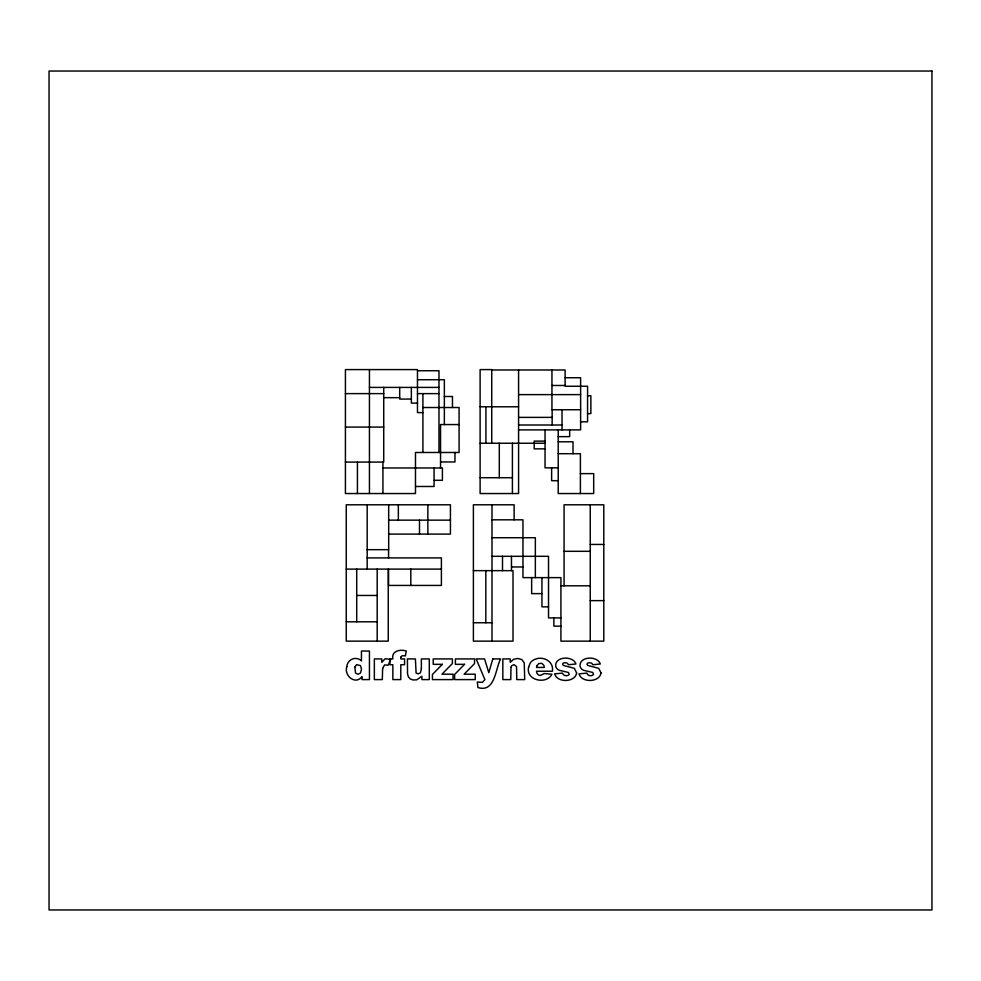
<?xml version="1.0" encoding="UTF-8"?>
<svg xmlns="http://www.w3.org/2000/svg" width="981" height="981" viewBox="0 0 981 981"><rect width="100%" height="100%" fill="white"/><g stroke="black" fill="none" stroke-linecap="round" stroke-linejoin="round"><path stroke-width="1.47" d="M491.739 369.984L565.117 369.984L565.117 386.256L587.57 386.256L587.57 421.805L580.617 421.805M417.538 370.732L438.973 370.732L438.973 452.486M565.117 377.734L580.617 377.734L580.617 429.886L518.581 429.886M417.477 379.721L444.356 379.721L444.356 424.565M551.947 385.472L565.117 385.472M369.445 387.409L438.973 387.409M345.422 393.614L383.73 393.614M417.477 393.626L438.973 393.626M518.581 394.62L580.617 394.62M587.57 395.748L590.869 395.748L590.869 413.614L587.57 413.614M444.356 396.496L452.462 396.496L452.462 407.52M383.73 397.661L399.696 397.661M411.358 399.083L399.696 399.083L399.696 387.409M417.477 403.117L411.358 403.117L411.358 387.409M480.114 406.784L518.581 406.784M422.909 407.52L459.083 407.52L459.083 452.486L415.478 452.486L415.478 493.541L345.422 493.541L345.422 369.592L417.477 369.592L417.477 412.621L422.909 412.621M580.617 409.739L551.947 409.739L551.947 369.984M518.581 417.379L552.144 417.379M459.083 424.565L440.543 424.565L440.543 467.974M518.581 425.006L562.027 425.006M345.422 427.078L383.73 427.078M558.214 436.643L569.667 436.643L569.667 429.886M545.044 441.119L534.191 441.119L534.191 448.857L545.044 448.857M558.214 441.793L573.027 441.793L573.027 453.7M480.114 443.24L545.044 443.24M558.214 453.7L580.396 453.7L580.396 493.541M345.422 462.076L383.73 462.076L383.73 387.409M440.543 461.965L454.963 461.965L454.963 452.486M558.214 467.839L545.044 467.839L545.044 429.886M382.933 467.974L442.406 467.974L442.406 480.31L434.08 480.31M580.396 473.627L593.689 473.627L593.689 493.541L558.214 493.541L558.214 429.886M480.114 477.71L512.413 477.71M558.214 480.69L551.629 480.69L551.629 467.839M415.478 486.478L434.08 486.478L434.08 467.974M491.996 519.82L522.959 519.82L522.959 577.625L560.924 577.625L560.924 641.145L603.793 641.145L603.793 504.798L564.075 504.798L564.075 585.804M388.684 520.151L450.426 520.151M388.684 534.093L450.426 534.093L450.426 504.798L346.256 504.798L346.256 641.145L388.243 641.145L388.243 569.103M491.996 537.723L535.356 537.723L535.356 577.625M590.243 544.443L603.793 544.443M367.176 549.667L388.684 549.667L388.684 504.798M564.075 551.31L590.243 551.31M491.996 556.313L548.526 556.313L548.526 617.907L560.924 617.907M367.176 557.907L441.401 557.907L441.401 585.436L388.574 585.436L388.574 569.103M511.469 566.969L522.959 566.969M346.256 569.103L441.401 569.103M473.394 570.648L513.014 570.648L513.014 641.145L473.394 641.145L473.394 504.798L514.13 504.798L514.13 519.82M560.924 585.804L590.243 585.804M541.941 593.615L531.653 593.615L531.653 577.625M356.716 595.455L377.182 595.455M590.243 600.63L603.793 600.63M548.526 606.847L541.941 606.847L541.941 577.625M346.256 621.807L377.182 621.807M473.394 622.751L491.996 622.751M560.924 626.136L553.848 626.136L553.848 617.907M590.243 504.798L590.243 641.145M562.027 409.739L562.027 429.886M552.144 409.739L552.144 425.006M518.581 369.984L518.581 493.541L480.114 493.541L480.114 369.592L491.739 369.592L491.739 443.24M512.413 443.24L512.413 493.541M511.469 556.313L511.469 570.648M502.505 556.313L502.505 570.648M499.292 443.24L499.292 477.71M491.996 504.798L491.996 641.145M485.926 406.784L485.926 443.24M485.816 570.648L485.816 622.751M427.863 504.798L427.863 534.093M422.909 393.626L422.909 452.486M419.5 520.151L419.5 534.093M410.806 569.103L410.806 585.436M398.347 504.798L398.347 520.151M388.574 549.667L388.574 557.907M382.933 462.076L382.933 493.541M377.182 569.103L377.182 641.145M369.445 369.592L369.445 493.541M367.176 504.798L367.176 569.103M357.427 462.076L357.427 493.541M356.716 569.103L356.716 621.807M400.898 657.111L400.8 658.925L404.577 658.925L404.577 664.726L400.8 664.726L400.8 679.6L392.854 679.6L392.854 664.726L389.886 664.726L389.886 658.925L392.854 658.925C391.161 650.881 400.395 648.993 406.269 651.053L405.398 655.848L402.173 655.7L400.898 657.111M346.833 666.626C343.718 675.639 355.588 685.511 362.026 676.547L362.026 679.6L369.445 679.6L369.445 651.053L361.437 651.053L361.437 660.949A7.64 7.64 0 0 0 357.17 658.607C352.105 657.429 347.139 661.55 346.833 666.626M382.627 668.49L382.32 679.6L374.35 679.6L374.35 658.925L381.768 658.925L381.768 662.31L385.251 658.656L390.634 659.539L388.182 665.192L384.577 664.934L382.627 668.49M528.636 666.994C525.289 680.348 546.405 685.069 551.947 674.254L544.148 673.53L540.543 675.418A3.752 3.752 0 0 1 536.877 672.892L536.509 671.225L552.401 671.225C554.106 661.635 543.462 655.798 535.246 659.207A9.982 9.982 0 0 0 530.194 663.07L528.636 666.994M421.364 668.87L420.457 672.782L418.127 673.873L416.103 673.064L415.392 658.925L407.422 658.925L407.532 673.984L408.464 677L410.303 678.975L412.866 679.943L416.68 679.858L421.891 676.252L421.891 679.6L429.298 679.6L429.298 658.925L421.364 658.925L421.364 668.87M510.991 667.276L510.758 679.6L502.836 679.6L502.836 658.925L510.218 658.925L510.218 662.285L513.566 659.342L517.698 658.447L521.831 659.551L524.246 662.898L524.712 679.6L516.742 679.6L516.558 666.565L513.995 664.664L511.653 665.756L510.991 667.276M354.84 667.055L355.563 673.089L357.955 674.266L360.481 673.076L361.499 669.201L360.468 665.572L356.581 664.664L354.84 667.055M576.632 672.892C575.381 682.518 557.183 683.046 554.645 673.861L562.505 673.113C563.192 675.995 567.423 676.608 569.201 674.474L568.465 672.463L559.329 670.317A6.058 6.058 0 0 1 555.798 666.675C554.02 656.277 573.149 655.283 575.933 663.99L568.416 664.726L567.435 663.266L565.179 662.641L563.217 663.119L562.604 664.272L563.388 665.425L574.363 668.331L576.632 672.892M600.997 672.892C599.734 682.518 581.549 683.046 579.011 673.861L586.871 673.113C587.558 675.995 591.788 676.608 593.554 674.474L592.831 672.463L583.695 670.317A6.058 6.058 0 0 1 580.163 666.675C578.385 656.277 597.503 655.283 600.298 663.99L592.782 664.726L591.801 663.266L589.544 662.641L587.582 663.119L586.969 664.272L587.754 665.425L598.729 668.331L600.997 672.892M536.852 665.805L536.533 667.436L544.332 667.436L543.915 665.461L541.941 663.389L538.765 663.524L536.852 665.805M492.781 658.925L488.82 672.684L484.553 658.925L476.19 658.925L484.872 679.6L482.407 682.384L477.318 682.003L477.943 687.534C495.086 693.027 495.466 668.613 500.592 658.925L492.781 658.925M442.345 664.333L432.425 674.462L432.425 679.6L453.038 679.6L453.038 674.192L441.953 674.192L452.388 663.561L452.388 658.925L433.21 658.925L433.21 664.333L442.345 664.333M464.528 664.333L454.608 674.462L454.608 679.6L475.221 679.6L475.221 674.192L464.136 674.192L474.571 663.561L474.571 658.925L455.392 658.925L455.392 664.333L464.528 664.333M931.95 71.037L49.05 71.037L49.05 909.963L931.95 909.963L931.95 71.037"/></g></svg>
